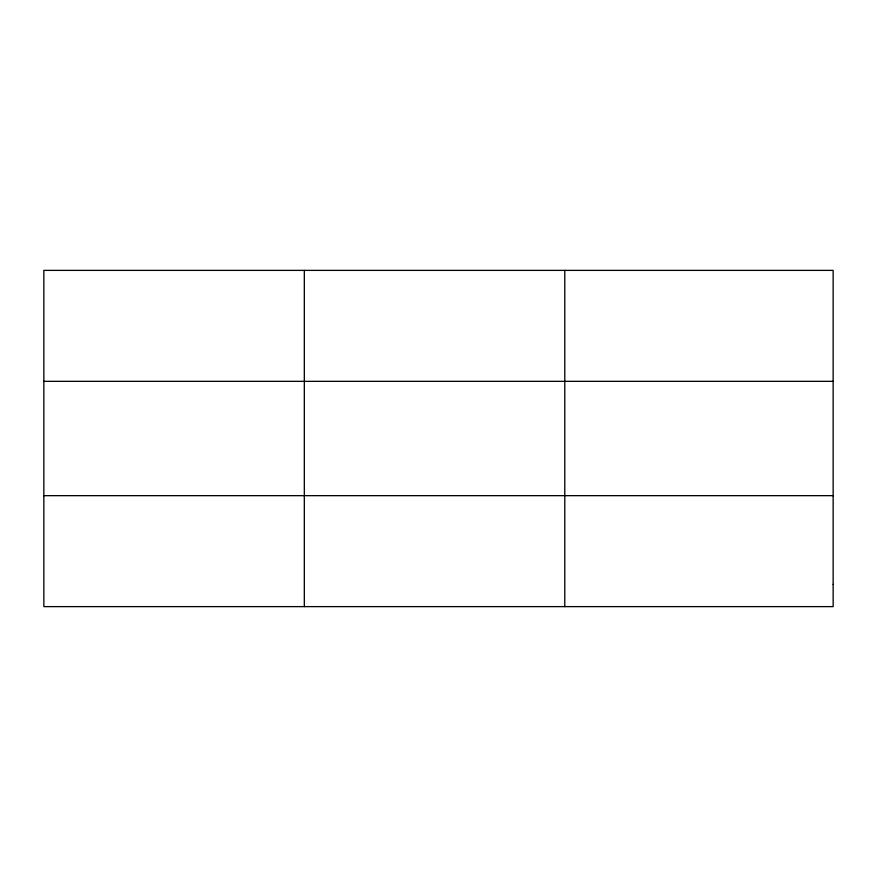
<?xml version="1.0" encoding="UTF-8"?>
<svg xmlns="http://www.w3.org/2000/svg" width="877" height="877" viewBox="0 0 877 877"><rect width="100%" height="100%" fill="white"/><g stroke="black" fill="none" stroke-linecap="round" stroke-linejoin="round"><path stroke-width="1.32" d="M304.319 270.379L304.319 606.621M564.788 270.379L564.788 606.621M43.85 381.342L833.15 381.342M43.85 495.658L833.15 495.658M833.15 584.433L833.15 606.621L43.85 606.621L43.85 270.379L833.15 270.379L833.15 584.433"/></g></svg>
